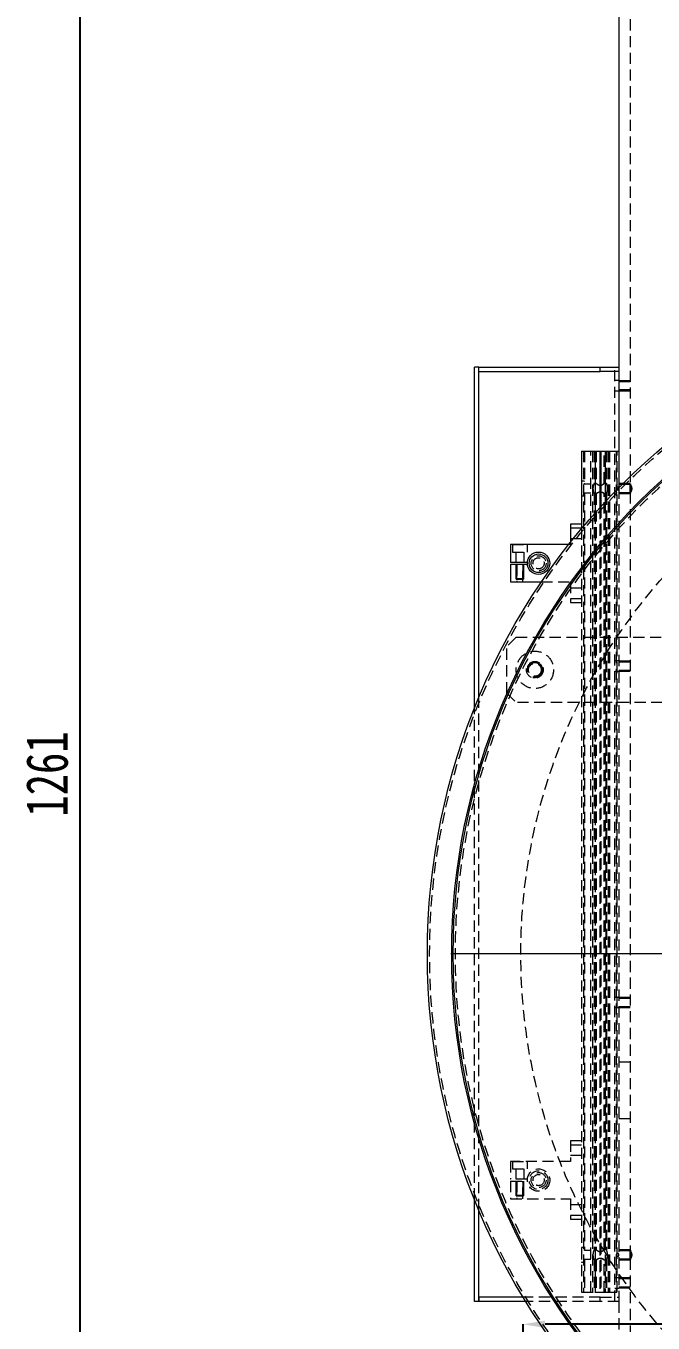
# Model space of a CAD drawing. Header units: millimetres. Extents: x 0 to 3953, y 1 to 2793.
# Drawn here: x 2450 to 2785, y 711 to 1405 of the extents above; entities that cross this region are included whole.
import ezdxf

# ---------------------------------------------------------------- set-up
doc = ezdxf.new("R2010")
doc.units = ezdxf.units.MM
doc.header["$LTSCALE"] = 4.7
doc.header["$PDSIZE"] = -1
doc.linetypes.add('HIDDEN', pattern=[1.905, 1.27, -0.635])
doc.layers.add('D', color=1, linetype='Continuous')
doc.layers.add('SLD-0', color=7, linetype='Continuous', lineweight=15)
doc.styles.add('SLDTEXTSTYLE1', font='TXT', dxfattribs={"width": 0.75})
doc.dimstyles.new('SLDDIMSTYLE0', dxfattribs={"dimtxt": 22.38375, "dimasz": 11.75, "dimexe": 0, "dimexo": 0.0625, "dimgap": 5.595937, "dimtad": 1, "dimrnd": 1e-09, "dimzin": 12, "dimdsep": 46, "dimtxsty": 'SLDTEXTSTYLE1', "dimsah": 1, "dimcen": 0.09, "dimadec": 0, "dimazin": 3, "dimtfac": 1, "dimtofl": 0, "dimtmove": 0, "dimatfit": 3, "dimfxl": 0, "dimfrac": 2, "dimtolj": 1, "dimtzin": 12, "dimarcsym": 0})

# ---------------------------------------------------------------- blocks, each defined once
blk = doc.blocks.new('_D_8')
at = {"layer": 'D'}
for p, q in [((2752.5, 1645.59), (2474.1, 1645.59)), ((2478.75, 1645.59), (2478.75, 384.59)), ((2607.5, 384.59), (2474.1, 384.59))]:
    blk.add_line(p, q, dxfattribs=at)
for points in [[(2478.75, 1645.59), (2476.4, 1633.84), (2481.1, 1633.84)], [(2478.75, 384.59), (2481.1, 396.34), (2476.4, 396.34)]]:
    blk.add_solid(points, dxfattribs=at)
at = {"layer": 'D', "insert": (2449.9, 982.01), "char_height": 22.384, "attachment_point": 1, "rotation": 90, "style": 'SLDTEXTSTYLE1'}
blk.add_mtext('1261', dxfattribs=at)
blk = doc.blocks.new('SW_CENTERMARKSYMBOL_1')
at = {"layer": 'SLD-0', "color": 0}
for p, q in [((0, 5), (0, 342.5)), ((-5, 0), (-342.5, 0)), ((0, 0), (-2.5, 0)), ((0, 0), (0, 2.5)), ((0, 0), (0, -2.5)), ((0, 0), (2.5, 0)), ((5, 0), (342.5, 0)), ((0, -5), (0, -342.5))]:
    blk.add_line(p, q, dxfattribs=at)
blk = doc.blocks.new('*D39')
at = {"layer": 'D', "color": 0, "lineweight": -2}
for p, q in [((2715.85, 641.66), (2715.85, 710.44)), ((3311.7, 710.44), (2727.6, 710.44)), ((3323.45, 641.66), (3323.45, 710.44))]:
    blk.add_line(p, q, dxfattribs=at)
at = {"layer": 'D', "color": 0}
for points in [[(2727.6, 712.39), (2727.6, 708.48), (2715.85, 710.44)], [(3311.7, 712.39), (3311.7, 708.48), (3323.45, 710.44)]]:
    blk.add_solid(points, dxfattribs=at)
at = {"layer": 'Defpoints', "color": 0}
for p in [(2715.85, 710.44), (2715.85, 641.59), (3323.45, 641.59)]:
    blk.add_point(p, dxfattribs=at)
at = {"layer": 'D', "color": 0, "insert": (3019.65, 727.22), "char_height": 22.384, "attachment_point": 5, "style": 'SLDTEXTSTYLE1'}
blk.add_mtext('\\A1;607.6', dxfattribs=at)

msp = doc.modelspace()

# ---------------------------------------------------------------- linework, layer by layer
at = {"color": 7, "linetype": 'Continuous', "lineweight": 15}
for p, q in [((2767.152, 1614.593), (2767.152, 1222.593)), ((2689.852, 1039.959), (2689.852, 1222.593)), ((2692.152, 1222.593), (2689.852, 1222.593)), ((2692.152, 1045.592), (2692.152, 1222.593)), ((2692.152, 1220.293), (2692.152, 1222.593)), ((2692.152, 1222.593), (2757.152, 1222.593)), ((2757.152, 1220.293), (2757.152, 1222.593)), ((2757.152, 1222.593), (2767.152, 1222.593)), ((2767.152, 1222.593), (2767.152, 1220.293)), ((2692.152, 1220.293), (2757.152, 1220.293)), ((2767.152, 1220.293), (2757.152, 1220.293)), ((2767.152, 1220.293), (2767.152, 1177.593)), ((2747.152, 1177.593), (2747.152, 1136.12)), ((2747.152, 1177.593), (2747.452, 1177.593)), ((2747.452, 1177.593), (2754.202, 1177.593)), ((2754.202, 1177.593), (2754.502, 1177.593)), ((2754.502, 1177.593), (2754.502, 1144.645)), ((2754.502, 1177.593), (2756.844, 1177.593)), ((2756.844, 1177.593), (2756.844, 1147.25)), ((2756.844, 1177.593), (2757.152, 1177.593)), ((2757.152, 1177.593), (2757.152, 1147.588)), ((2757.152, 1177.593), (2757.459, 1177.593)), ((2757.459, 1177.593), (2757.459, 1147.925)), ((2757.459, 1177.593), (2759.802, 1177.593)), ((2759.802, 1177.593), (2759.802, 1150.467)), ((2759.802, 1177.593), (2760.102, 1177.593)), ((2760.102, 1177.593), (2766.852, 1177.593)), ((2766.852, 1177.593), (2767.152, 1177.593)), ((2767.152, 1177.593), (2767.152, 1158.13)), ((2741.152, 1138.593), (2741.152, 1128.735)), ((2747.152, 1138.593), (2741.152, 1138.593)), ((2740.252, 1127.593), (2709.152, 1127.593)), ((2709.152, 1127.593), (2709.152, 1118.093)), ((2718.173, 1118.093), (2709.152, 1118.093)), ((2709.152, 1117.093), (2709.152, 1107.593)), ((2709.152, 1117.093), (2718.173, 1117.093)), ((2709.152, 1107.593), (2725.672, 1107.593)), ((2689.852, 722.593), (2689.852, 777.227)), ((2692.152, 722.593), (2692.152, 771.594)), ((2692.152, 722.593), (2689.852, 722.593)), ((2715.877, 724.893), (2692.152, 724.893)), ((2692.152, 724.893), (2692.152, 722.593)), ((2717.279, 722.593), (2692.152, 722.593))]:
    msp.add_line(p, q, dxfattribs=at)
at = {"color": 7, "linetype": 'HIDDEN', "lineweight": 0}
for p, q in [((2773.152, 1614.593), (2773.152, 1159.632)), ((2764.852, 722.593), (2764.852, 1222.593)), ((2767.152, 1215.343), (2764.852, 1215.343)), ((2773.152, 1214.693), (2767.152, 1214.693)), ((2764.852, 1209.843), (2767.152, 1209.843)), ((2767.152, 1210.493), (2773.152, 1210.493)), ((2748.152, 1177.593), (2748.152, 727.593)), ((2748.652, 1177.593), (2748.652, 1160.375)), ((2752.152, 727.593), (2752.152, 1177.593)), ((2753.002, 1177.593), (2753.002, 727.593)), ((2753.844, 1177.593), (2753.844, 1160.326)), ((2754.152, 1177.593), (2754.152, 1160.343)), ((2755.002, 1177.593), (2755.002, 1160.343)), ((2759.302, 1160.326), (2759.302, 1177.593)), ((2760.152, 1177.593), (2760.152, 1160.343)), ((2760.459, 1177.593), (2760.459, 1160.326)), ((2761.302, 1177.593), (2761.302, 727.593)), ((2762.152, 1177.593), (2762.152, 727.593)), ((2765.652, 1177.593), (2765.652, 727.593)), ((2766.152, 727.593), (2766.152, 1177.593)), ((2748.352, 1161.535), (2747.452, 1161.535)), ((2752.152, 1159.904), (2748.952, 1159.904)), ((2755.002, 1160.343), (2754.152, 1160.343)), ((2760.152, 1160.343), (2759.28, 1160.343)), ((2760.459, 1160.326), (2760.547, 1160.108)), ((2773.188, 1159.693), (2767.152, 1159.693)), ((2773.152, 1155.553), (2773.152, 1159.632)), ((2747.452, 1153.651), (2748.352, 1153.651)), ((2748.652, 1154.811), (2748.652, 750.375)), ((2748.952, 1155.282), (2752.152, 1155.282)), ((2753.844, 1154.86), (2753.756, 1155.078)), ((2753.844, 1154.86), (2753.844, 750.326)), ((2754.152, 1154.843), (2754.152, 750.343)), ((2754.152, 1154.843), (2755.002, 1154.843)), ((2755.002, 1154.843), (2755.002, 750.343)), ((2759.28, 1154.843), (2760.152, 1154.843)), ((2759.302, 750.326), (2759.302, 1154.86)), ((2760.152, 1154.843), (2760.152, 750.343)), ((2760.459, 1154.86), (2760.459, 750.326)), ((2766.852, 1158.328), (2765.952, 1158.328)), ((2765.952, 1156.858), (2766.852, 1156.858)), ((2767.152, 1158.13), (2767.152, 727.593)), ((2767.152, 1155.493), (2773.194, 1155.493)), ((2773.152, 1155.553), (2773.152, 749.632)), ((2756.844, 1147.25), (2756.844, 727.593)), ((2757.152, 1147.588), (2757.152, 727.593)), ((2757.459, 1147.925), (2757.459, 727.593)), ((2759.802, 1150.467), (2759.802, 727.593)), ((2754.502, 1144.645), (2754.502, 727.593)), ((2747.152, 1136.343), (2741.152, 1136.343)), ((2747.152, 1136.12), (2747.152, 727.593)), ((2710.127, 1127.593), (2710.152, 1127.568)), ((2710.152, 1127.568), (2718.152, 1127.568)), ((2710.152, 1127.568), (2710.152, 1123.593)), ((2718.152, 1127.568), (2718.177, 1127.593)), ((2718.152, 1123.593), (2718.152, 1127.568)), ((2741.152, 1127.593), (2740.252, 1127.593)), ((2741.152, 1130.843), (2747.152, 1130.843)), ((2741.152, 1128.735), (2741.152, 1127.593)), ((2710.152, 1123.593), (2718.152, 1123.593)), ((2711.902, 1123.593), (2711.902, 1118.093)), ((2716.402, 1118.093), (2716.402, 1123.593)), ((2712.502, 1117.093), (2712.502, 1107.593)), ((2715.802, 1107.593), (2715.802, 1117.093)), ((2725.672, 1107.593), (2741.152, 1107.593)), ((2741.152, 1107.593), (2741.152, 1096.593)), ((2747.152, 1104.343), (2741.152, 1104.343)), ((2741.152, 1098.843), (2747.152, 1098.843)), ((2741.152, 1096.593), (2747.152, 1096.593)), ((2712.152, 1078.093), (2707.152, 1073.093)), ((2712.152, 1078.093), (2844.152, 1078.093)), ((2707.152, 1048.093), (2707.152, 1073.093)), ((2767.152, 1065.343), (2764.852, 1065.343)), ((2773.152, 1064.693), (2767.152, 1064.693)), ((2764.852, 1059.843), (2767.152, 1059.843)), ((2767.152, 1060.493), (2773.152, 1060.493)), ((2707.152, 1048.093), (2712.152, 1043.093)), ((2692.152, 771.594), (2692.152, 1045.592)), ((2844.152, 1043.093), (2712.152, 1043.093)), ((2689.852, 777.227), (2689.852, 1039.959)), ((2767.152, 885.343), (2764.852, 885.343)), ((2773.152, 884.693), (2767.152, 884.693)), ((2764.852, 879.843), (2767.152, 879.843)), ((2767.152, 880.493), (2773.152, 880.493)), ((2773.152, 850.593), (2767.152, 850.593)), ((2767.152, 820.593), (2773.152, 820.593)), ((2741.152, 808.593), (2741.152, 797.593)), ((2747.152, 808.593), (2741.152, 808.593)), ((2747.152, 806.343), (2741.152, 806.343)), ((2741.152, 800.843), (2747.152, 800.843)), ((2741.152, 797.593), (2709.152, 797.593)), ((2709.152, 797.593), (2709.152, 788.093)), ((2710.127, 797.593), (2710.152, 797.568)), ((2710.152, 797.568), (2718.152, 797.568)), ((2710.152, 797.568), (2710.152, 793.593)), ((2710.152, 793.593), (2718.152, 793.593)), ((2711.902, 793.593), (2711.902, 788.093)), ((2716.402, 788.093), (2716.402, 793.593)), ((2718.152, 797.568), (2718.177, 797.593)), ((2718.152, 793.593), (2718.152, 797.568)), ((2718.173, 788.093), (2709.152, 788.093)), ((2709.152, 787.093), (2709.152, 777.593)), ((2709.152, 787.093), (2718.173, 787.093)), ((2712.502, 787.093), (2712.502, 777.593)), ((2715.802, 777.593), (2715.802, 787.093)), ((2709.152, 777.593), (2741.152, 777.593)), ((2741.152, 777.593), (2741.152, 766.593)), ((2747.152, 774.343), (2741.152, 774.343)), ((2741.152, 768.843), (2747.152, 768.843)), ((2741.152, 766.593), (2747.152, 766.593)), ((2748.352, 751.535), (2747.452, 751.535)), ((2752.152, 749.904), (2748.952, 749.904)), ((2755.002, 750.343), (2754.152, 750.343)), ((2760.152, 750.343), (2759.28, 750.343)), ((2760.459, 750.326), (2760.547, 750.108)), ((2773.188, 749.693), (2767.152, 749.693)), ((2773.152, 745.553), (2773.152, 749.632)), ((2747.452, 743.651), (2748.352, 743.651)), ((2748.652, 744.811), (2748.652, 727.593)), ((2748.952, 745.282), (2752.152, 745.282)), ((2753.844, 744.86), (2753.844, 727.593)), ((2754.152, 744.843), (2754.152, 727.593)), ((2754.152, 744.843), (2755.002, 744.843)), ((2755.002, 744.843), (2755.002, 727.593)), ((2759.28, 744.843), (2760.152, 744.843)), ((2759.302, 727.593), (2759.302, 744.86)), ((2760.152, 744.843), (2760.152, 727.593)), ((2760.459, 744.86), (2760.459, 727.593)), ((2766.852, 748.328), (2765.952, 748.328)), ((2765.952, 746.858), (2766.852, 746.858)), ((2767.152, 745.493), (2773.194, 745.493)), ((2773.152, 745.553), (2773.152, 447.593)), ((2767.152, 735.343), (2764.852, 735.343)), ((2764.852, 729.843), (2767.152, 729.843)), ((2773.152, 734.693), (2767.152, 734.693)), ((2767.152, 730.493), (2773.152, 730.493)), ((2757.152, 724.893), (2715.877, 724.893)), ((2757.152, 722.593), (2717.279, 722.593)), ((2747.152, 727.593), (2747.452, 727.593)), ((2747.452, 727.593), (2754.202, 727.593)), ((2754.202, 727.593), (2754.502, 727.593)), ((2754.502, 727.593), (2756.844, 727.593)), ((2756.844, 727.593), (2757.152, 727.593)), ((2757.152, 727.593), (2757.459, 727.593)), ((2757.152, 722.593), (2757.152, 724.893)), ((2757.152, 724.893), (2767.152, 724.893)), ((2767.152, 722.593), (2757.152, 722.593)), ((2757.459, 727.593), (2759.802, 727.593)), ((2759.802, 727.593), (2760.102, 727.593)), ((2760.102, 727.593), (2766.852, 727.593)), ((2766.852, 727.593), (2767.152, 727.593)), ((2767.152, 727.593), (2767.152, 724.893)), ((2767.152, 724.893), (2767.152, 722.593)), ((2767.152, 722.593), (2767.152, 699.593))]:
    msp.add_line(p, q, dxfattribs=at)
at = {"color": 7, "linetype": 'Continuous', "lineweight": 15}
for centre, radius in [((3019.652, 908.593), 355), ((3019.652, 908.593), 342), ((3019.652, 908.593), 341.2), ((2724.152, 1117.593), 6), ((2724.152, 1117.593), 5)]:
    msp.add_circle(centre, radius, dxfattribs=at)
at = {"color": 7, "linetype": 'HIDDEN', "lineweight": 0}
for centre, radius in [((3019.652, 908.593), 353.8), ((3019.652, 908.593), 340), ((3019.652, 908.593), 305), ((2724.152, 1117.593), 4), ((2724.152, 1117.593), 3), ((2722.152, 1060.593), 10), ((2722.152, 1060.593), 4.5), ((2722.152, 1060.593), 3.4), ((2724.152, 787.593), 6), ((2724.152, 787.593), 5), ((2724.152, 787.593), 4), ((2724.152, 787.593), 3)]:
    msp.add_circle(centre, radius, dxfattribs=at)
for centre, start, end in [((2754.152, 1157.593), 90, 96.415469), ((2760.152, 1157.593), 83.584531, 90), ((2754.152, 1157.593), 263.584531, 270), ((2760.152, 1157.593), 270, 276.415469), ((2754.152, 747.593), 90, 96.415469), ((2760.152, 747.593), 83.584531, 90), ((2754.152, 747.593), 263.584531, 270), ((2760.152, 747.593), 270, 276.415469)]:
    msp.add_arc(centre, 2.75, start, end, dxfattribs=at)
for points, knots in [([(2747.452, 1161.535), (2747.422, 1161.533), (2747.363, 1161.53), (2747.284, 1161.503), (2747.218, 1161.463), (2747.169, 1161.405), (2747.153, 1161.352), (2747.152, 1161.321), (2747.152, 1161.316)], [0, 0, 0, 0, 0.1664268, 0.3324303, 0.5080636, 0.7116911, 0.9541179, 1, 1, 1, 1]), ([(2748.652, 1161.316), (2748.647, 1161.347), (2748.639, 1161.404), (2748.578, 1161.47), (2748.497, 1161.513), (2748.418, 1161.533), (2748.367, 1161.534), (2748.352, 1161.535)], [0, 0, 0, 0, 0.2881394, 0.5218492, 0.7155412, 0.9102388, 1, 1, 1, 1]), ([(2748.952, 1159.904), (2748.934, 1159.905), (2748.894, 1159.909), (2748.829, 1159.945), (2748.749, 1160.027), (2748.671, 1160.177), (2748.659, 1160.303), (2748.652, 1160.375)], [0, 0, 0, 0, 0.0775266, 0.1742491, 0.3289288, 0.6154207, 1, 1, 1, 1]), ([(2753.844, 1160.326), (2753.818, 1160.263), (2753.765, 1160.139), (2753.566, 1159.607), (2753.359, 1158.87), (2753.227, 1157.969), (2753.244, 1157.056), (2753.381, 1156.233), (2753.58, 1155.535), (2753.772, 1155.031), (2753.822, 1154.914), (2753.844, 1154.86)], [0, 0, 0, 0, 0.1111744, 0.2221076, 0.3388708, 0.4575103, 0.5667641, 0.6706553, 0.7809305, 0.8996135, 1, 1, 1, 1]), ([(2755.002, 1160.343), (2755.02, 1160.329), (2755.055, 1160.3), (2755.346, 1160.079), (2755.818, 1159.75), (2756.406, 1159.432), (2756.999, 1159.289), (2757.538, 1159.323), (2758.129, 1159.542), (2758.702, 1159.893), (2759.121, 1160.202), (2759.311, 1160.35), (2759.306, 1160.346), (2759.138, 1160.214), (2758.812, 1159.982), (2758.491, 1159.741), (2758.234, 1159.629), (2758.188, 1159.609)], [0, 0, 0, 0, 0.0652924, 0.1303214, 0.2173213, 0.3054878, 0.357467, 0.4097327, 0.471827, 0.5611576, 0.6519083, 0.7159096, 0.7801131, 0.8402756, 0.9053236, 0.9831254, 1, 1, 1, 1]), ([(2760.459, 1154.86), (2760.485, 1154.922), (2760.538, 1155.047), (2760.737, 1155.578), (2760.945, 1156.315), (2761.076, 1157.216), (2761.059, 1158.129), (2760.923, 1158.953), (2760.723, 1159.651), (2760.531, 1160.154), (2760.482, 1160.272), (2760.459, 1160.326)], [0, 0, 0, 0, 0.1111749, 0.222108, 0.3388706, 0.4575101, 0.5667639, 0.6706552, 0.7809305, 0.8996134, 1, 1, 1, 1]), ([(2773.188, 1159.675), (2773.191, 1159.68), (2773.207, 1159.71), (2773.332, 1159.561), (2773.545, 1159.232), (2773.799, 1158.693), (2773.979, 1158.01), (2773.988, 1157.314), (2773.866, 1156.715), (2773.663, 1156.182), (2773.422, 1155.749), (2773.238, 1155.499), (2773.204, 1155.517), (2773.194, 1155.523)], [0, 0, 0, 0, 0.0221026, 0.1185208, 0.2188482, 0.3303388, 0.4455796, 0.5441121, 0.6298549, 0.7229728, 0.8322132, 0.947987, 1, 1, 1, 1]), ([(2747.152, 1153.87), (2747.156, 1153.839), (2747.164, 1153.782), (2747.226, 1153.716), (2747.306, 1153.672), (2747.386, 1153.653), (2747.436, 1153.651), (2747.452, 1153.651)], [0, 0, 0, 0, 0.2880864, 0.5218009, 0.7154553, 0.9101808, 1, 1, 1, 1]), ([(2748.352, 1153.651), (2748.381, 1153.652), (2748.44, 1153.656), (2748.519, 1153.682), (2748.585, 1153.723), (2748.634, 1153.781), (2748.651, 1153.833), (2748.652, 1153.865), (2748.652, 1153.87)], [0, 0, 0, 0, 0.166396, 0.3324625, 0.5080245, 0.711728, 0.9541854, 1, 1, 1, 1]), ([(2748.652, 1154.811), (2748.661, 1154.893), (2748.674, 1155.015), (2748.753, 1155.159), (2748.819, 1155.233), (2748.883, 1155.27), (2748.925, 1155.281), (2748.947, 1155.282), (2748.952, 1155.282)], [0, 0, 0, 0, 0.4387184, 0.6443823, 0.8116739, 0.9021436, 0.9795693, 1, 1, 1, 1]), ([(2755.002, 1154.843), (2755.02, 1154.857), (2755.055, 1154.885), (2755.346, 1155.107), (2755.818, 1155.436), (2756.406, 1155.754), (2756.999, 1155.896), (2757.538, 1155.862), (2758.129, 1155.644), (2758.702, 1155.292), (2759.121, 1154.984), (2759.311, 1154.835), (2759.306, 1154.84), (2759.137, 1154.971), (2758.818, 1155.207), (2758.353, 1155.515), (2757.81, 1155.782), (2757.258, 1155.9), (2756.719, 1155.851), (2756.128, 1155.62), (2755.556, 1155.261), (2755.154, 1154.962), (2755.013, 1154.851), (2755.004, 1154.845), (2755.002, 1154.843)], [0, 0, 0, 0, 0.0437449, 0.0873153, 0.1456044, 0.2046754, 0.239501, 0.2745186, 0.3161212, 0.3759721, 0.4367743, 0.4796553, 0.5226714, 0.5629798, 0.6065612, 0.6586878, 0.7082293, 0.7427271, 0.777382, 0.8202267, 0.8809746, 0.9423142, 0.9844423, 1, 1, 1, 1]), ([(2765.952, 1158.328), (2765.941, 1158.326), (2765.92, 1158.324), (2765.885, 1158.303), (2765.839, 1158.252), (2765.763, 1158.084), (2765.718, 1157.698), (2765.722, 1157.303), (2765.799, 1157.022), (2765.835, 1156.94), (2765.88, 1156.888), (2765.914, 1156.863), (2765.94, 1156.859), (2765.952, 1156.858)], [0, 0, 0, 0, 0.0192694, 0.0383728, 0.0737234, 0.1467729, 0.3786261, 0.787351, 0.85113, 0.9238927, 0.951504, 0.9794009, 1, 1, 1, 1]), ([(2766.852, 1156.858), (2766.862, 1156.859), (2766.883, 1156.862), (2766.918, 1156.883), (2766.965, 1156.933), (2767.04, 1157.101), (2767.086, 1157.488), (2767.082, 1157.882), (2767.004, 1158.164), (2766.968, 1158.245), (2766.924, 1158.298), (2766.889, 1158.323), (2766.863, 1158.326), (2766.852, 1158.328)], [0, 0, 0, 0, 0.0192524, 0.0383567, 0.0736833, 0.146768, 0.3786321, 0.7873762, 0.8511236, 0.9238898, 0.9515294, 0.9793928, 1, 1, 1, 1]), ([(2747.452, 751.535), (2747.422, 751.533), (2747.363, 751.53), (2747.284, 751.503), (2747.218, 751.463), (2747.169, 751.404), (2747.153, 751.352), (2747.152, 751.321), (2747.152, 751.316)], [0, 0, 0, 0, 0.1664323, 0.3324357, 0.508069, 0.7117261, 0.9541529, 1, 1, 1, 1]), ([(2748.652, 751.316), (2748.647, 751.347), (2748.639, 751.404), (2748.578, 751.47), (2748.497, 751.513), (2748.418, 751.533), (2748.367, 751.534), (2748.352, 751.535)], [0, 0, 0, 0, 0.2881359, 0.521843, 0.7155326, 0.9102399, 1, 1, 1, 1]), ([(2748.952, 749.904), (2748.934, 749.905), (2748.894, 749.909), (2748.829, 749.945), (2748.749, 750.027), (2748.671, 750.177), (2748.659, 750.303), (2748.652, 750.375)], [0, 0, 0, 0, 0.0775261, 0.1742482, 0.3288988, 0.6154229, 1, 1, 1, 1]), ([(2753.844, 750.326), (2753.818, 750.263), (2753.765, 750.139), (2753.566, 749.607), (2753.359, 748.87), (2753.227, 747.969), (2753.244, 747.056), (2753.381, 746.233), (2753.58, 745.535), (2753.772, 745.031), (2753.822, 744.914), (2753.844, 744.86)], [0, 0, 0, 0, 0.1111747, 0.2221082, 0.3388689, 0.4575122, 0.5667663, 0.6706544, 0.7809299, 0.8996132, 1, 1, 1, 1]), ([(2755.002, 750.343), (2755.02, 750.329), (2755.055, 750.3), (2755.346, 750.079), (2755.818, 749.75), (2756.406, 749.432), (2756.999, 749.289), (2757.538, 749.323), (2758.129, 749.542), (2758.704, 749.895), (2759.112, 750.195), (2759.299, 750.34), (2759.285, 750.329), (2759.28, 750.326)], [0, 0, 0, 0, 0.0875101, 0.1746695, 0.2912768, 0.4094443, 0.4791118, 0.5491633, 0.6323866, 0.7521179, 0.8737506, 0.9595321, 1, 1, 1, 1]), ([(2760.459, 744.86), (2760.485, 744.922), (2760.538, 745.047), (2760.737, 745.578), (2760.945, 746.315), (2761.076, 747.216), (2761.059, 748.129), (2760.923, 748.953), (2760.723, 749.651), (2760.531, 750.154), (2760.482, 750.272), (2760.459, 750.326)], [0, 0, 0, 0, 0.1111752, 0.2221087, 0.3388687, 0.457512, 0.5667661, 0.6706543, 0.7809298, 0.8996131, 1, 1, 1, 1]), ([(2773.188, 749.675), (2773.191, 749.68), (2773.207, 749.71), (2773.332, 749.561), (2773.545, 749.232), (2773.799, 748.693), (2773.979, 748.01), (2773.988, 747.314), (2773.866, 746.715), (2773.663, 746.182), (2773.422, 745.749), (2773.238, 745.499), (2773.204, 745.517), (2773.194, 745.523)], [0, 0, 0, 0, 0.022103, 0.1185215, 0.2188513, 0.330339, 0.4455802, 0.5441129, 0.6298602, 0.7229747, 0.8322127, 0.9479868, 1, 1, 1, 1]), ([(2747.152, 743.87), (2747.156, 743.839), (2747.164, 743.782), (2747.226, 743.716), (2747.306, 743.672), (2747.386, 743.653), (2747.436, 743.651), (2747.452, 743.651)], [0, 0, 0, 0, 0.2881457, 0.521824, 0.7154728, 0.9101804, 1, 1, 1, 1]), ([(2748.352, 743.651), (2748.381, 743.652), (2748.44, 743.656), (2748.519, 743.682), (2748.585, 743.723), (2748.634, 743.781), (2748.651, 743.833), (2748.652, 743.865), (2748.652, 743.87)], [0, 0, 0, 0, 0.1663827, 0.3324413, 0.5080422, 0.7117066, 0.9541527, 1, 1, 1, 1]), ([(2748.652, 744.811), (2748.661, 744.893), (2748.674, 745.015), (2748.753, 745.159), (2748.819, 745.233), (2748.883, 745.27), (2748.925, 745.281), (2748.947, 745.282), (2748.952, 745.282)], [0, 0, 0, 0, 0.4387431, 0.6444018, 0.8116892, 0.902136, 0.9795698, 1, 1, 1, 1]), ([(2755.002, 744.843), (2755.02, 744.857), (2755.055, 744.885), (2755.346, 745.107), (2755.818, 745.436), (2756.406, 745.754), (2756.999, 745.896), (2757.538, 745.862), (2758.129, 745.644), (2758.702, 745.292), (2759.121, 744.984), (2759.311, 744.835), (2759.306, 744.84), (2759.137, 744.971), (2758.818, 745.207), (2758.353, 745.515), (2757.81, 745.782), (2757.258, 745.9), (2756.719, 745.851), (2756.128, 745.62), (2755.556, 745.261), (2755.154, 744.962), (2755.013, 744.851), (2755.004, 744.845), (2755.002, 744.843)], [0, 0, 0, 0, 0.0437449, 0.0873147, 0.1456047, 0.2046757, 0.2395009, 0.2745186, 0.3161206, 0.3759715, 0.4367738, 0.4796543, 0.5226705, 0.5629789, 0.6065596, 0.6586871, 0.7082294, 0.7427268, 0.7773818, 0.8202265, 0.8809745, 0.9423148, 0.9844422, 1, 1, 1, 1]), ([(2765.952, 748.328), (2765.941, 748.326), (2765.92, 748.324), (2765.885, 748.303), (2765.839, 748.252), (2765.763, 748.084), (2765.718, 747.698), (2765.722, 747.303), (2765.799, 747.022), (2765.835, 746.94), (2765.88, 746.888), (2765.914, 746.863), (2765.94, 746.859), (2765.952, 746.858)], [0, 0, 0, 0, 0.0192695, 0.0383816, 0.0737194, 0.1467689, 0.3786401, 0.7873473, 0.8511091, 0.9238719, 0.9515102, 0.9793973, 1, 1, 1, 1]), ([(2766.852, 746.858), (2766.862, 746.859), (2766.883, 746.862), (2766.918, 746.883), (2766.965, 746.933), (2767.04, 747.101), (2767.086, 747.488), (2767.082, 747.882), (2767.004, 748.164), (2766.968, 748.245), (2766.924, 748.298), (2766.89, 748.323), (2766.863, 748.326), (2766.852, 748.328)], [0, 0, 0, 0, 0.0192522, 0.0383649, 0.0737038, 0.1467557, 0.3786344, 0.7873728, 0.8511194, 0.9238845, 0.9515238, 0.9793966, 1, 1, 1, 1])]:
    msp.add_open_spline(points, degree=3, knots=knots, dxfattribs=at)
at = {"layer": 'D'}
for p, q in [((2773.152, 1215.093), (2767.152, 1215.093)), ((2767.152, 1210.093), (2773.152, 1210.093)), ((2773.18, 1160.093), (2767.152, 1160.093)), ((2773.18, 1160.093), (2773.152, 1160.042)), ((2767.152, 1155.093), (2773.18, 1155.093)), ((2773.152, 1155.143), (2773.18, 1155.093)), ((2712.152, 1117.093), (2712.152, 1109.093)), ((2716.152, 1109.093), (2716.152, 1117.093)), ((2715.997, 1109.093), (2712.152, 1109.093)), ((2716.152, 1109.093), (2715.999, 1109.093)), ((2773.152, 1065.093), (2767.152, 1065.093)), ((2767.152, 1060.093), (2773.152, 1060.093)), ((2773.152, 885.093), (2767.152, 885.093)), ((2767.152, 880.093), (2773.152, 880.093)), ((2712.152, 787.093), (2712.152, 779.093)), ((2716.152, 779.093), (2716.152, 787.093)), ((2715.997, 779.093), (2712.152, 779.093)), ((2716.152, 779.093), (2715.999, 779.093)), ((2773.18, 750.093), (2767.152, 750.093)), ((2773.18, 750.093), (2773.152, 750.042)), ((2767.152, 745.093), (2773.18, 745.093)), ((2773.152, 745.143), (2773.18, 745.093)), ((2773.152, 735.093), (2767.152, 735.093)), ((2767.152, 730.093), (2773.152, 730.093))]:
    msp.add_line(p, q, dxfattribs=at)
at = {"layer": 'D', "flags": 128}
for points in [[(2773.178, 1160.093), (2773.18, 1159.902), (2773.18, 1159.361), (2773.18, 1158.549), (2773.18, 1157.593), (2773.18, 1156.636), (2773.18, 1155.825), (2773.18, 1155.283), (2773.18, 1155.093)], [(2773.178, 750.093), (2773.18, 749.902), (2773.18, 749.361), (2773.18, 748.549), (2773.18, 747.593), (2773.18, 746.636), (2773.18, 745.825), (2773.18, 745.283), (2773.18, 745.093)]]:
    msp.add_lwpolyline(points, dxfattribs=at)
at = {"layer": 'D'}
msp.add_arc((2722.152, 1060.593), 4, 255, 195, dxfattribs=at)

# ---------------------------------------------------------------- block references
at = {"layer": 'SLD-0'}
msp.add_blockref('SW_CENTERMARKSYMBOL_1', (3019.652, 908.593), dxfattribs=at)

# ---------------------------------------------------------------- dimensions: what is measured, and where the dimension line sits
at = {"layer": 'D'}
dim = msp.add_linear_dim(base=(2478.752, 384.593), p1=(2757.152, 1645.593), p2=(2612.152, 384.593), angle=90, dimstyle='SLDDIMSTYLE0', dxfattribs=at)
dim.commit()
dim.dimension.update_dxf_attribs({"geometry": '_D_8', "text_midpoint": (2478.752, 1015.093), "dimtype": 160})
dim = msp.add_linear_dim(base=(2715.852, 710.436), p1=(3323.452, 641.593), p2=(2715.852, 641.593), dimstyle='SLDDIMSTYLE0', dxfattribs=at)
dim.commit()
dim.dimension.update_dxf_attribs({"geometry": '*D39', "text_midpoint": (3019.652, 727.224)})

doc.saveas('drawing.dxf')
